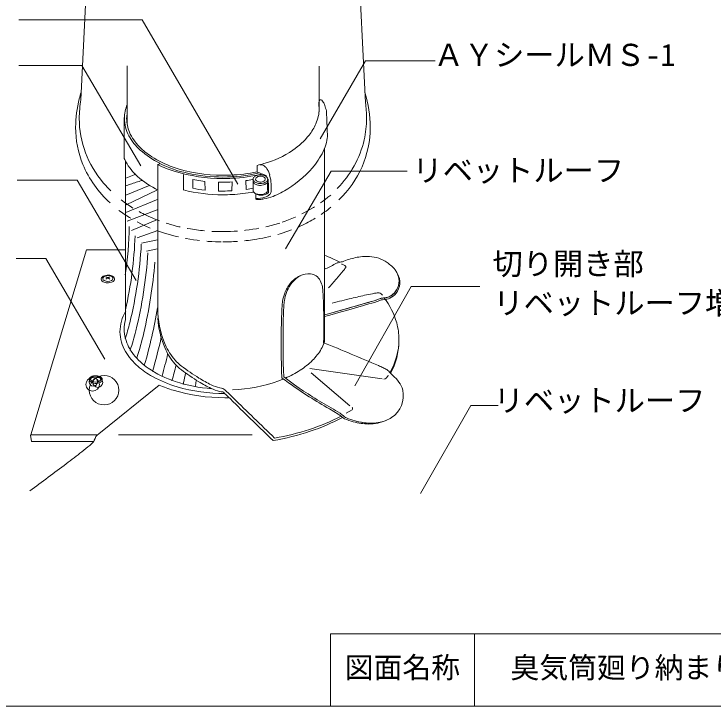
# Model space of a CAD drawing. Units: millimetres on the paper, with parts at other scales. Extents: x -135 to 135, y -94 to 92.
# Drawn here: x -28.9 to 68.1, y -88 to 8.1 of the extents above; entities that cross this region are included whole.
import ezdxf
from ezdxf.enums import TextEntityAlignment as Align

# ---------------------------------------------------------------- set-up
doc = ezdxf.new("R2010")
doc.units = ezdxf.units.MM
doc.linetypes.add('DASHED2', pattern=[3, 2, -1])
for name, color, linetype, lineweight in [('0-1_文字', 7, 'Continuous', 18), ('D-0', 7, 'Continuous', 18), ('E-0', 7, 'Continuous', 18), ('F-F', 7, 'Continuous', 18)]:
    doc.layers.add(name, color=color, linetype=linetype, lineweight=lineweight)
doc.layers.add('E-E', color=7, linetype='Continuous')
doc.layers.add('F-0', color=7, linetype='Continuous')
doc.styles.add('ＭＳ ゴシック', font='')
doc.styles.get('ＭＳ ゴシック').set_extended_font_data('MS Gothic')

# ---------------------------------------------------------------- blocks, each defined once
blk = doc.blocks.new('AIGNBL0203005B')
at = {"layer": '0-1_文字'}
for centre, radius in [((330.96, 397.56), 0.948), ((331.058, 397.901), 0.601), ((332.55, 396.75), 2.05), ((331.68, 397.821), 0.679)]:
    blk.add_circle(centre, radius, dxfattribs=at)

msp = doc.modelspace()

# ---------------------------------------------------------------- linework, layer by layer
at = {"layer": 'D-0'}
for p, q in [((-18.595, 17.214), (-19.635, -3.826)), ((-13.235, -7.086), (-13.235, 0.874)), ((13.425, -5.501), (13.425, 0.814)), ((-13.635, -12.006), (-13.635, -6.306)), ((14.165, -37.496), (14.165, -10.625)), ((-13.455, -34.426), (-13.455, -12.406)), ((-8.955, -12.766), (-8.955, -33.446)), ((-8.895, -12.886), (-8.675, -12.706)), ((4.825, -12.946), (4.825, -13.886)), ((5.263, -12.855), (5.215, -12.854)), ((5.263, -12.855), (5.667, -12.927)), ((-12.035, -14.186), (-13.415, -14.746)), ((-5.415, -16.366), (-5.415, -14.226)), ((6.565, -14.286), (6.705, -14.806)), ((1.385, -15.246), (1.325, -16.466)), ((3.325, -16.286), (3.265, -15.066)), ((4.285, -15.246), (4.285, -16.286)), ((6.285, -16.306), (6.285, -15.206)), ((-12.755, -15.566), (-13.415, -15.806)), ((-10.255, -15.766), (-13.415, -17.086)), ((-9.115, -16.366), (-13.355, -18.426)), ((4.665, -16.926), (4.665, -17.646)), ((-8.915, -17.646), (-13.415, -19.486)), ((-9.075, -19.126), (-13.215, -20.706)), ((-9.015, -20.466), (-12.595, -21.986)), ((-8.975, -21.986), (-11.835, -23.006)), ((-9.015, -23.266), (-11.235, -23.766)), ((-9.015, -24.546), (-10.555, -24.846)), ((22.185, -42.566), (12.165, -41.146)), ((-5.095, -41.846), (-5.455, -43.366)), ((17.705, -46.326), (12.325, -41.766)), ((-8.775, -43.446), (-17.175, -50.206)), ((14.865, -46.746), (16.085, -47.466)), ((17.185, -47.366), (18.025, -46.866)), ((4.145, -50.366), (-14.435, -50.366))]:
    msp.add_line(p, q, dxfattribs=at)
for points in [[(19.865, -4.246), (18.805, 17.154), (18.765, 17.154)], [(-4.115, -16.126), (-4.095, -14.926), (-2.415, -15.166), (-2.395, -16.386)], [(0.085, -16.506), (-0.555, -16.506), (-0.515, -15.286), (0.085, -15.286)], [(6.285, -15.026), (6.265, -15.026), (6.305, -14.866)], [(-17.355, -50.366), (-26.615, -50.366), (-18.875, -24.666), (-13.455, -24.666)], [(-17.855, -51.286), (-26.515, -51.286), (-26.635, -50.406)]]:
    msp.add_lwpolyline(points, dxfattribs=at)
for centre, radius, start, end in [((-0.453, -8.479), 19.995, 163.39761, 166.19511), ((3.207, -7.93), 17.341, 0.87225, 17.04858), ((-4.266, -7.706), 16.109, 165.62921, 179.85715), ((-2.313, -6.736), 17.565, 170.46355, 178.98866), ((13.65, -4.002), 0.171, 89.70024, 157.00781), ((13.633, -4.132), 0.3, 54.91858, 86.43505), ((-8.668, -6.403), 4.927, 157.34944, 180.03069), ((17.514, -4.495), 4.109, 178.28188, 187.98633), ((14.981, -4.405), 1.575, 168.36402, 178.77849), ((14, -4.201), 0.572, 152.34024, 168.54325), ((13.28, -4.504), 0.811, 24.6215, 49.64034), ((10.541, -5.929), 3.898, 19.50212, 26.89506), ((5.505, -7.747), 9.252, 14.91542, 19.70419), ((4.404, -6.476), 15.621, 0.18562, 8.20971), ((8.264, -5.046), 5.181, 335.72734, 359.77919), ((1096.468, 44.448), 1083.169, 182.6359, 182.76172), ((-6.16, -6.377), 13.715, 180.20258, 220.85884), ((-8.205, -6.336), 5.39, 180.7382, 207.57866), ((-8.304, -6.408), 4.991, 180.42944, 202.56567), ((-9.609, -6.534), 3.687, 171.43979, 178.62073), ((6.5, -6.447), 13.525, 347.43349, 0.08985), ((-6.747, -7.703), 13.628, 179.8448, 202.10885), ((6.552, -4.372), 7.019, 321.52482, 336.4615), ((-10.464, -8.885), 25.048, 0.16282, 2.61591), ((6.552, -7.596), 13.993, 313.50457, 359.71463), ((-6.581, -5.517), 6.926, 203.90611, 224.50081), ((-6.182, -5.097), 7.759, 208.77519, 227.56974), ((4.383, -2.729), 9.74, 303.55983, 321.89651), ((8.44, -8.275), 6.193, 340.11268, 351.54447), ((11.862, -8.869), 2.721, 353.30598, 1.15358), ((5.435, -5.942), 14.677, 315.84615, 346.41288), ((-4.235, -3.085), 10.304, 225.00652, 237.21661), ((5.253, -6.894), 9.662, 322.53054, 338.84049), ((-3.34, -1.701), 12.184, 228.47827, 243.92813), ((2.168, 0.266), 13.462, 285.44772, 304.3702), ((-8.241, -9.712), 5.843, 203.11025, 207.9366), ((-6.393, -8.528), 8.032, 209.22783, 228.00986), ((-1.807, 0.971), 15.029, 237.80587, 250.40077), ((-5.275, -6.852), 15.314, 202.98664, 227.63221), ((-1.473, 2.648), 17.216, 244.46245, 252.3991), ((-1.224, 2.668), 17.084, 244.14427, 257.73058), ((0.06, 7.216), 21.542, 251.29331, 270.06623), ((1.46, 2.23), 15.544, 282.50342, 286.03347), ((5.075, -14.06), 1.272, 30.97791, 62.74733), ((3.102, -15.577), 3.755, 26.53136, 35.3279), ((1.214, -3.584), 14.882, 302.0497, 321.87486), ((-3.207, -4.666), 13.035, 228.95726, 244.03429), ((0.068, 8.402), 23.168, 253.07061, 270.04353), ((-0.018, 7.354), 21.92, 257.25311, 270.27022), ((0.11, 7.523), 22.089, 269.93582, 283.14024), ((0.108, 8.66), 22.985, 269.94433, 272.50764), ((0.447, 5.374), 19.689, 271.94024, 282.84933), ((0.504, 5.889), 20.64, 272.35219, 284.05705), ((4.978, -15.132), 0.807, 113.42364, 142.57382), ((5.275, -15.845), 1.579, 89.6457, 113.04433), ((5.277, -15.394), 0.949, 89.50878, 119.13666), ((2.111, -22.574), 9.102, 64.3934, 72.65302), ((5.299, -15.841), 1.575, 71.42548, 90.51525), ((5.33, -15.247), 0.803, 51.41387, 93.23392), ((5.559, -15.182), 0.869, 44.81413, 73.80058), ((5.889, -14.456), 0.18, 359.92663, 29.9362), ((5.379, -14.454), 1.216, 13.52165, 27.12463), ((6.336, -14.236), 0.235, 347.67876, 16.27111), ((-4.343, -5.053), 15.956, 220.18871, 225.66354), ((-5.801, -34.034), 19.734, 105.80163, 110.63256), ((-0.157, 13.73), 29.017, 270.47822, 273.04656), ((0.106, 9.484), 24.25, 269.95167, 272.94418), ((1.664, -1.674), 13.487, 276.81953, 280.76659), ((-1.654, 17.573), 33.017, 280.18295, 280.33287), ((4.444, -15.094), 0.182, 150.96806, 190.1073), ((4.479, -15.152), 0.215, 173.04977, 205.87487), ((4.674, -14.874), 0.409, 145.46143, 178.90079), ((4.686, -14.857), 0.421, 181.13191, 226.28922), ((4.653, -14.882), 0.388, 177.63364, 198.62657), ((4.674, -15.114), 0.409, 181.59734, 226.99043), ((5.012, -14.549), 0.869, 224.81413, 253.80058), ((5.046, -14.767), 0.917, 224.82221, 253.76491), ((4.905, -14.856), 0.3, 181.88864, 235.05977), ((5.023, -14.934), 0.423, 119.36401, 170.65195), ((5.19, -14.51), 0.748, 232.32287, 264.07431), ((5.271, -13.89), 1.575, 251.42548, 270.51525), ((5.28, -14.105), 1.161, 261.75031, 270.26787), ((5.296, -14.266), 1, 269.38366, 298.12876), ((5.295, -13.886), 1.579, 269.6457, 293.04433), ((5.297, -14.288), 1.438, 269.53672, 304.01631), ((5.58, -14.806), 0.389, 298.66313, 351.18936), ((5.647, -14.88), 0.319, 2.49582, 54.65981), ((5.592, -14.599), 0.807, 293.42364, 322.57382), ((5.791, -15.065), 0.518, 306.80445, 353.28834), ((5.884, -14.874), 0.421, 1.13191, 46.28922), ((5.896, -14.858), 0.409, 325.46143, 358.90079), ((6.188, -15.139), 0.118, 325.49233, 6.43519), ((6.207, -15.093), 0.104, 341.88947, 40.7304), ((6.126, -14.977), 0.225, 13.09315, 43.50836), ((1.48, -15.598), 4.911, 1.70105, 7.8623), ((-23.164, -16.456), 29.57, 359.51592, 1.94609), ((5.366, -15.124), 1.377, 2.51395, 13.37299), ((-6.545, -15.863), 13.31, 0.07374, 3.44203), ((0.075, 6.133), 23.158, 256.28825, 270.0262), ((-0.912, -0.757), 15.699, 258.22819, 264.57998), ((0.298, -3.873), 12.634, 269.03335, 274.66187), ((0.676, 3.261), 19.726, 277.7183, 280.54281), ((4.53, -16.388), 0.266, 157.30036, 183.775), ((4.674, -16.394), 0.409, 181.59734, 226.99043), ((5.273, -14.184), 1.541, 251.68971, 270.43622), ((5.791, -16.345), 0.518, 306.80445, 353.28834), ((6.207, -16.373), 0.104, 341.88947, 40.7304), ((-29.833, -16.236), 36.6, 359.38946, 0.61054), ((2.986, -6.66), 11.336, 290.95147, 302.70833), ((0.071, 7.101), 24.127, 270.03445, 273.04231), ((0.502, 3.571), 20.58, 272.36375, 280.77985), ((5.046, -16.047), 0.917, 224.82221, 253.76491), ((5.494, -14.981), 2.114, 246.92371, 255.52023), ((4.72, -14.018), 3.549, 269.36588, 289.47502), ((5.273, -15.464), 1.541, 251.68971, 270.43622), ((5.441, -15.393), 1.703, 253.7618, 276.19384), ((5.297, -15.568), 1.438, 269.53672, 304.01631), ((5.37, -15.531), 1.576, 279.3218, 308.51527), ((4.547, -10.86), 6.855, 280.23761, 291.32028), ((5.188, -15.251), 2.23, 288.69071, 308.11705), ((6.268, -16.632), 0.156, 302.33144, 331.75938), ((6.168, -16.554), 0.601, 311.30872, 353.1742), ((4.855, -17.069), 0.608, 251.74679, 267.52057), ((4.994, -15.113), 2.568, 266.32384, 274.31633), ((4.711, -11.137), 6.554, 274.16529, 279.25438), ((-65.64, -20.572), 52.712, 351.73927, 359.07223), ((-68.471, -20.603), 56.397, 347.29566, 357.82242), ((-70.764, -20.722), 59.594, 346.34237, 356.93797), ((-73.286, -20.815), 63.096, 346.14141, 356.11855), ((3.218, -52.137), 28.886, 63.05994, 67.72981), ((20.31, -34.811), 9.235, 101.38374, 113.24551), ((19.983, -32.703), 7.105, 86.50967, 102.15138), ((20.238, -30.275), 4.666, 55.13931, 87.8252), ((-76.745, -20.865), 67.597, 346.88237, 355.31502), ((6.913, -10.776), 18.106, 293.61126, 298.90606), ((16.637, -28.321), 1.954, 107.13551, 119.81929), ((18.102, -34.594), 8.392, 99.85688, 104.07338), ((15.801, -28.999), 2.468, 62.80919, 72.46057), ((11.781, -23.501), 6.461, 320.66915, 325.41989), ((16.604, -27.468), 0.739, 46.69281, 63.91688), ((16.796, -26.93), 0.387, 322.07263, 342.56525), ((17.007, -27.049), 0.158, 1.03544, 48.89014), ((19.342, -31.53), 6.208, 49.94217, 54.97194), ((20.584, -30.089), 4.306, 37.83001, 50.25741), ((12.035, -30.657), 2.678, 85.36611, 118.24784), ((12.018, -29.753), 1.78, 26.9582, 82.48045), ((-16.636, -0.497), 43.022, 319.06, 320.95828), ((22.065, -28.983), 2.471, 296.96835, 23.81477), ((22.048, -29.002), 2.483, 322.37615, 38.7436), ((22.163, -29.188), 2.474, 322.25886, 29.06635), ((-16.507, -28.726), 0.318, 162.7733, 210.59443), ((-16.269, -28.859), 0.588, 119.10934, 157.2269), ((-16.273, -28.587), 0.59, 210.6037, 241.46079), ((-16.343, -28.656), 0.262, 170.35986, 224.05926), ((-16.209, -28.731), 0.409, 116.99039, 163.12411), ((-15.957, -27.976), 1.278, 242.09549, 268.19512), ((-15.888, -29.741), 1.546, 86.45302, 115.52991), ((-16.148, -28.495), 0.514, 221.8239, 241.26868), ((-15.895, -29.315), 1.073, 62.22278, 117.77722), ((-15.895, -27.997), 1.073, 242.22278, 297.77722), ((-16.217, -29.045), 0.601, 59.81341, 85.98113), ((-14.725, -30.196), 2.05, 125.47233, 135.00039), ((-15.901, -27.711), 1.546, 266.45302, 295.52991), ((-15.595, -29.124), 0.679, 91.71309, 118.14974), ((-17.364, -30.817), 2.711, 49.81218, 57.68015), ((-15.833, -29.475), 1.278, 62.09549, 88.19512), ((-15.642, -28.817), 0.514, 41.8239, 61.26868), ((-15.581, -28.581), 0.409, 296.99039, 343.12411), ((-15.447, -28.656), 0.262, 350.35986, 44.05926), ((-15.517, -28.864), 0.59, 30.6037, 61.46079), ((-15.521, -28.592), 0.588, 299.10934, 337.2269), ((-15.283, -28.726), 0.318, 342.7733, 30.59443), ((12.701, -31.715), 3.917, 118.27797, 146.96057), ((12.081, -31.367), 3.338, 113.17364, 142.47913), ((10.633, -30.38), 3.3, 9.77143, 25.75597), ((-74.291, 49.051), 119.043, 318.41179, 319.22906), ((14.367, -32.634), 5.816, 148.32178, 170.81442), ((13.092, -32.289), 4.703, 141.07785, 160.12643), ((8.974, -30.766), 5.002, 3.66564, 10.8997), ((14.459, -32.848), 6.179, 159.55798, 170.47876), ((-34.559, -33.665), 48.631, 1.66955, 3.79516), ((40.252, -123.945), 95.194, 102.27664, 103.56853), ((25.916, -57.722), 27.437, 100.07264, 102.42765), ((22.091, -35.969), 5.351, 95.12487, 100.48793), ((21.679, -31.214), 0.578, 79.4425, 96.56174), ((21.397, -31.695), 1.119, 40.67394, 69.67708), ((22.245, -29.168), 2.226, 294.97959, 322.67597), ((22.362, -29.383), 2.197, 294.27418, 323.11086), ((16.098, -33.071), 7.832, 170.85112, 176.15416), ((16.966, -33.034), 8.446, 170.95372, 175.9537), ((-126.255, 473.965), 526.731, 285.4613, 286.13959), ((-115.096, 434.377), 485.601, 285.43762, 286.19008), ((63.821, -222.231), 196.267, 103.52532, 104.32356), ((6.74, 14.897), 48.786, 285.97285, 287.70796), ((16.048, -15.804), 16.712, 284.74233, 290.22242), ((16.026, -15.807), 16.944, 284.79057, 290.23196), ((21.106, -29.937), 1.708, 286.09458, 294.91538), ((22.335, -32.475), 1.113, 93.07338, 117.26441), ((22.12, -31.949), 0.549, 102.93548, 122.49334), ((22.22, -32.265), 0.652, 103.76513, 120.93109), ((22.662, -34.198), 2.863, 96.11385, 103.42964), ((22.845, -34.809), 3.272, 96.98154, 103.7865), ((21.41, -23.373), 8.037, 276.18181, 280.50598), ((22.265, -28.743), 2.61, 272.02772, 290.64537), ((13.97, -37.805), 10.668, 16.33806, 37.39667), ((22.289, -28.837), 2.729, 273.32502, 290.96015), ((22.574, -29.658), 1.646, 280.56087, 291.81754), ((-72.638, -22.367), 64.461, 343.48975, 350.75243), ((30.655, -34.048), 22.422, 176.1573, 178.8636), ((37.807, -34.555), 29.343, 175.86189, 180.33314), ((-88.178, -35.176), 102.271, 358.661, 1.64067), ((-117.489, 442.19), 494, 285.45649, 286.20225), ((-8.722, -36.06), 5.493, 148.6897, 179.84629), ((3.426, -32.864), 12.394, 182.69192, 205.09195), ((158.713, -38.156), 150.545, 178.26734, 178.73258), ((-117.489, 442.19), 494, 285.44686, 285.44695), ((-9.022, -35.682), 4.613, 163.94086, 180.04968), ((-57.97, -23.464), 46.516, 343.04907, 345.90271), ((3.939, -33.231), 12.948, 184.14109, 202.7781), ((111.053, -37.814), 102.891, 178.33572, 182.56893), ((115.639, -37.668), 107.214, 178.42764, 182.4794), ((15.74, -37.146), 8.785, 0.13259, 15.4638), ((-8.476, -35.676), 5.159, 180.10931, 194.66278), ((-8.492, -35.936), 5.723, 181.1029, 210.00545), ((-59.941, -23.747), 49.439, 342.485, 345.73643), ((-63.192, -23.739), 53.745, 342.78423, 346.58718), ((-74.899, -22.497), 67.935, 343.69893, 347.8932), ((-7.254, -35.22), 6.457, 195.83135, 218.0005), ((9.234, -35.771), 5.231, 329.45272, 340.25701), ((-132.347, -399.123), 390.077, 66.7417, 67.95452), ((15.545, -37.105), 8.98, 329.03234, 359.86805), ((15.518, -37.405), 8.987, 330.82708, 359.86699), ((-6.115, -34.378), 8.563, 211.07305, 229.03212), ((0.034, -34.793), 8.743, 203.24825, 220.8533), ((-0.442, -34.582), 8.163, 205.68497, 223.52787), ((7.498, -34.865), 7.187, 314.31476, 330.26783), ((-4.611, -32.936), 9.948, 218.99707, 235.17226), ((-74.296, -23.773), 68.45, 344.37797, 347.02148), ((-62.462, -27.576), 57.536, 344.5885, 346.84931), ((-1.833, -36.244), 6.383, 221.95906, 232.7623), ((-1.9, -35.813), 6.259, 224.5502, 232.91259), ((5.352, -32.806), 10.16, 302.36362, 314.85889), ((19.428, -46.584), 6.26, 62.82256, 68.86449), ((-3.567, -31.299), 12.558, 229.46539, 240.76321), ((-1.553, -28.091), 15.673, 236.11069, 251.46882), ((14.69, -14.115), 34, 233.16093, 238.11899), ((14.796, -13.643), 34.013, 232.99665, 237.96227), ((2.999, -29.33), 14.357, 293.62624, 302.87389), ((14.015, -57.006), 18.003, 60.70122, 62.64648), ((21.8, -42.876), 1.875, 46.13592, 56.85113), ((16.783, -48.064), 9.092, 41.97125, 46.00079), ((-18.187, -42.686), 0.318, 162.7733, 210.59443), ((-17.949, -42.819), 0.588, 119.10934, 157.2269), ((-18.043, -42.616), 0.262, 170.35986, 224.05926), ((-17.909, -42.691), 0.409, 116.99039, 163.12411), ((-17.58, -43.652), 1.498, 86.44358, 115.9405), ((-17.595, -43.275), 1.073, 62.22278, 117.77722), ((-17.531, -43.427), 1.27, 61.99353, 87.98864), ((-17.342, -42.777), 0.514, 41.8239, 61.26868), ((-17.281, -42.541), 0.409, 296.99039, 343.12411), ((-17.147, -42.616), 0.262, 350.35986, 44.05926), ((-17.217, -42.824), 0.59, 30.6037, 61.46079), ((-16.983, -42.686), 0.318, 342.7733, 30.59443), ((-1.177, -26.684), 17.754, 241.30736, 253.28638), ((5.916, -27.712), 17.376, 238.17575, 244.56555), ((2.999, -29.33), 14.357, 289.6368, 292.46511), ((24.639, -21.708), 26.408, 231.67958, 234.2296), ((28.707, -16.736), 32.575, 231.71629, 235.0305), ((22.411, -42.092), 0.514, 271.6165, 308.59008), ((22.07, -41.707), 1.028, 310.06055, 338.38729), ((29.373, -36.296), 8.145, 224.29367, 225.70633), ((20.027, -46.399), 5.625, 36.87461, 49.43866), ((-17.953, -42.547), 0.59, 210.6037, 241.46079), ((-17.638, -41.944), 1.27, 241.99353, 267.98864), ((-17.848, -42.455), 0.514, 221.8239, 241.26868), ((-17.595, -41.957), 1.073, 242.22278, 297.77722), ((-17.59, -41.719), 1.498, 266.44358, 295.9405), ((-17.221, -42.552), 0.588, 299.10934, 337.2269), ((-0.952, -25.126), 19.92, 246.87755, 252.88421), ((0.184, -22.334), 21.685, 251.95022, 265.65099), ((3.405, -44.864), 7.282, 164.56852, 170.37386), ((5.863, -28.18), 17.394, 238.33991, 244.71345), ((1.572, -36.784), 7.317, 244.77452, 254.68624), ((0.817, -23.729), 20.365, 271.71129, 290.1222), ((40.448, 0.153), 53.385, 234.17822, 237.8902), ((48.348, 11.704), 67.137, 235.20602, 240.32099), ((21.843, -44.944), 3.3, 13.99114, 35.5721), ((0.334, -20.165), 25.041, 253.41312, 270.02655), ((0.323, -20.899), 23.727, 253.83546, 270.05443), ((1.538, -37.26), 7.338, 244.96374, 254.83748), ((0.12, -42.438), 1.968, 255.26176, 268.4061), ((0.138, -41.948), 1.958, 255.22738, 268.44048), ((-1.265, -46.294), 2.31, 47.04187, 54.84117), ((-1.27, -45.843), 2.364, 47.42988, 55.02178), ((-15.311, -61.878), 23.289, 43.77443, 47.87775), ((-15.385, -61.727), 23.613, 44.26467, 48.28139), ((21.526, -44.928), 3.605, 303.22565, 12.52794), ((0.456, -37.4), 7.807, 269.18756, 273.52443), ((1379.049, 1367.531), 1973.198, 225.72385, 225.95587), ((51.858, 17.941), 74.517, 237.72852, 240.23546), ((1379.029, 1367.011), 1973.198, 225.72385, 225.94807), ((17.734, -46.78), 0.361, 16.04304, 36.28009), ((-29.994, -125.725), 91.053, 59.40747, 60.30976), ((15.187, -49.051), 1.822, 49.88125, 60.46977), ((5.954, -61.007), 17.164, 50.0748, 52.74008), ((17.91, -46.73), 0.178, 310.21744, 16.27106), ((3.856, -23.884), 27.006, 287.76403, 297.86149), ((3.808, -24.242), 26.959, 288.10829, 298.5325), ((19.76, -43.895), 5.071, 227.9091, 236.55139), ((20.217, -40.661), 8.142, 246.45897, 255.54773), ((17.853, -46.73), 1.421, 231.55682, 243.7909), ((20.408, -40.742), 7.93, 246.33701, 255.66968), ((20.675, -40.572), 8.164, 254.15108, 268.62763), ((20.775, -40.011), 8.732, 254.52704, 266.07657), ((20.385, -43.143), 5.713, 269.55778, 294.39725), ((20.712, -43.283), 5.456, 267.55353, 291.87917), ((21.03, -44.276), 4.422, 280.28306, 303.97604), ((20.514, -40.004), 8.854, 254.75213, 268.8835), ((-16.13, -51.566), 1.715, 127.51885, 164.2182), ((1.451, -17.704), 33.906, 279.49588, 288.46023), ((1.177, -16.248), 35.095, 279.97663, 288.12491), ((-22.896, -46.36), 7.066, 309.44758, 314.23842), ((-18.424, -50.931), 0.67, 312.97477, 328.08031), ((72.649, -87.185), 97.364, 158.24599, 158.36379), ((-44.38, -20.679), 40.547, 307.84154, 309.83355), ((-114.159, 68.452), 153.744, 306.98353, 307.99995), ((-283.208, 292.171), 434.15, 306.2101, 307.04318)]:
    msp.add_arc(centre, radius, start, end, dxfattribs=at)
at = {"layer": 'D-0', "linetype": 'DASHED2'}
for centre, radius, start, end in [((1.559, -0.881), 21.072, 288.60948, 309.8014), ((-3.023, -3.652), 17.881, 231.90438, 244.9819), ((-1.507, -1.447), 21.925, 234.03496, 252.65787), ((3.607, -4.897), 17.981, 294.75188, 309.65626), ((-0.903, 0.36), 22.415, 244.40812, 260.91782), ((0.109, 4.322), 26.468, 269.94945, 287.99006), ((1.199, -0.308), 23.157, 278.8896, 295.40955), ((0.01, 4.659), 26.805, 260.442, 270.16064), ((0.059, 4.61), 28.176, 253.28847, 270.05282), ((0.176, 4.614), 28.18, 269.81504, 279.39687)]:
    msp.add_arc(centre, radius, start, end, dxfattribs=at)
at = {"layer": 'E-0'}
for p, q in [((-11.156, 7.264), (-28.254, 7.264)), ((2.137, -15.563), (-11.156, 7.264)), ((-19.52, 0.937), (-28.254, 0.937)), ((-11.33, -13.028), (-19.52, 0.937)), ((-24.491, -25.872), (-28.628, -25.872)), ((-16.301, -39.858), (-24.491, -25.872)), ((27.536, -58.494), (34.487, -46.293)), ((34.487, -46.293), (38.288, -46.293))]:
    msp.add_line(p, q, dxfattribs=at)
for points in [[(13.577, -9.274), (19.898, 1.562), (29.551, 1.562)], [(8.766, -24.55), (15.108, -13.735), (25.66, -13.735)], [(-11.957, -28.946), (-20.147, -14.981), (-28.481, -14.981)], [(18.405, -43.55), (26.217, -29.753), (35.733, -29.753)]]:
    msp.add_lwpolyline(points, dxfattribs=at)
at = {"layer": 'F-F'}
for p, q in [((15, -88), (15, -78)), ((135, -78), (15, -78)), ((35, -88), (35, -78))]:
    msp.add_line(p, q, dxfattribs=at)
msp.add_lwpolyline([(-135, 92), (135, 92), (135, -88), (-135, -88)], dxfattribs=at)

# ---------------------------------------------------------------- block references
at = {"layer": 'D-0'}
msp.add_blockref('AIGNBL0203005B', (-348.975, -440.906), dxfattribs=at)

# ---------------------------------------------------------------- texts
at = {"layer": 'E-0', "style": 'ＭＳ ゴシック'}
for s, p in [('ＡＹシールＭＳ-1', (29.337, -0.072)), ('リベットルーフ', (26.392, -16.109)), ('切り開き部', (37.519, -29.063)), ('リベットルーフ増し貼り', (37.628, -34.518)), ('リベットルーフ', (37.683, -48.045))]:
    msp.add_text(s, height=3.079, dxfattribs=at).set_placement(p, align=Align.BOTTOM_LEFT)
at = {"layer": 'E-E', "style": 'ＭＳ ゴシック'}
msp.add_text('図面名称', height=2.933, dxfattribs=at).set_placement((17, -85), align=Align.BOTTOM_LEFT)
at = {"layer": 'F-0', "style": 'ＭＳ ゴシック'}
msp.add_text('臭気筒廻り納まりｲﾒｰｼﾞ', height=2.933, dxfattribs=at).set_placement((40.02, -85.012), align=Align.BOTTOM_LEFT)

doc.saveas('drawing.dxf')
